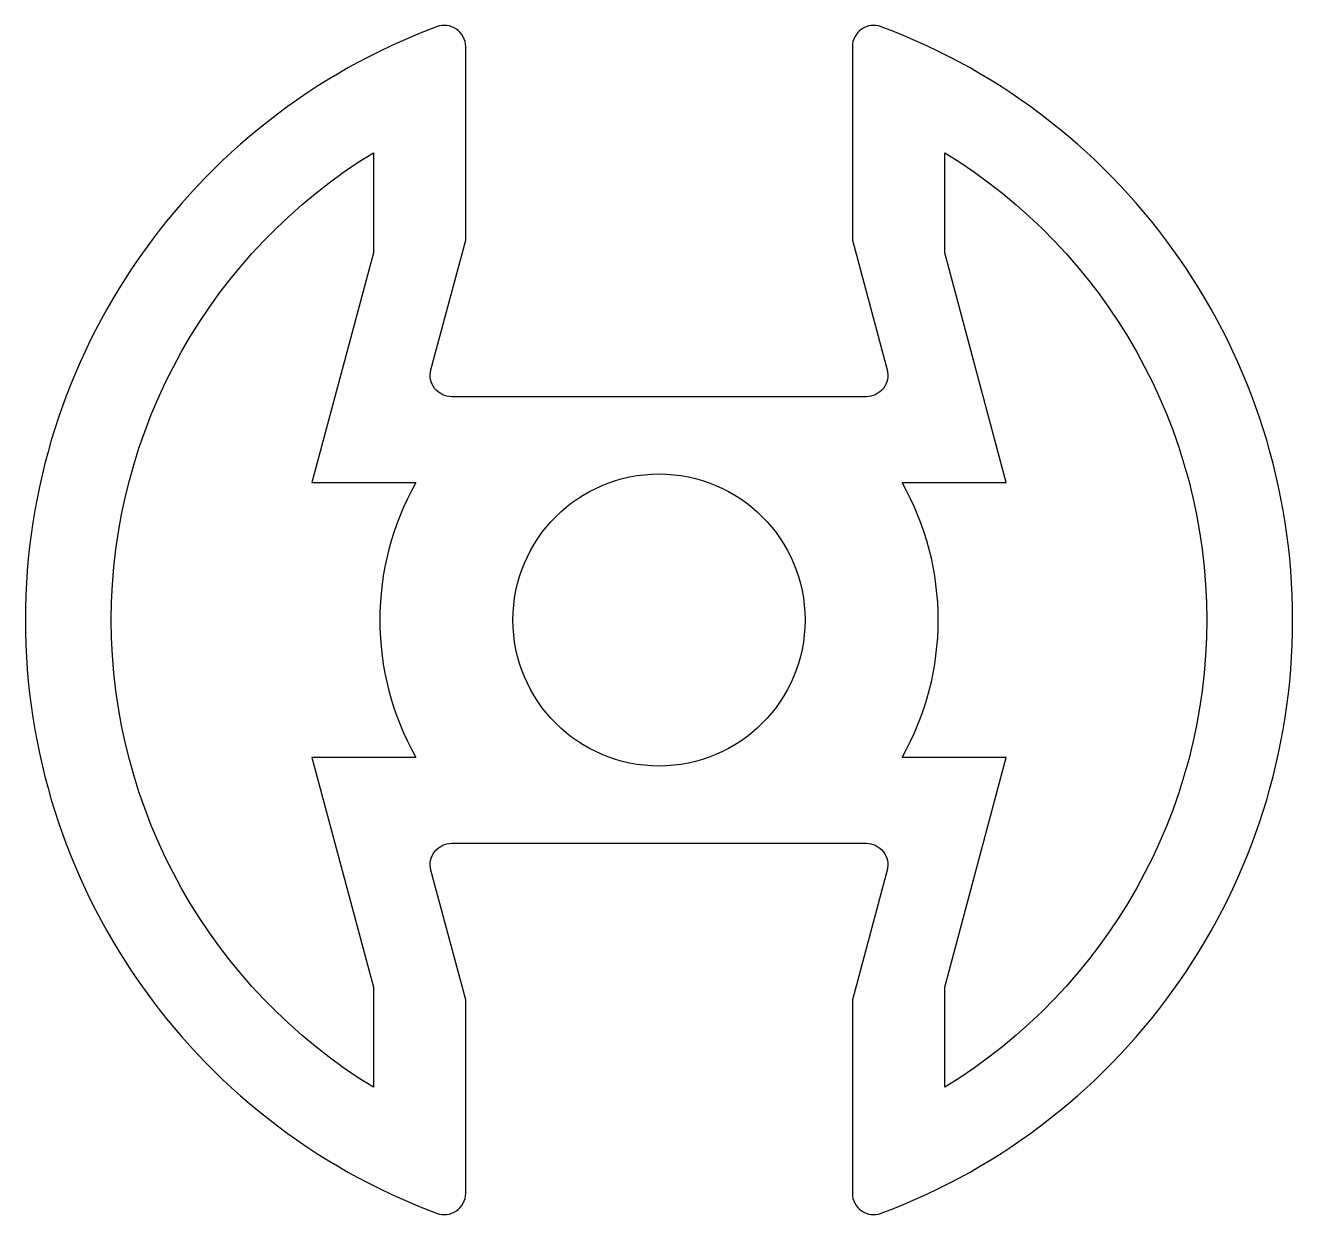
# Model space of a CAD drawing. Extents: x 165.2 to 194.7, y 211.9 to 239.5.
import ezdxf

# ---------------------------------------------------------------- set-up
doc = ezdxf.new("R2010")
doc.units = 0
doc.layers.get('0').update_dxf_attribs({"linetype": 'CONTINUOUS'})

msp = doc.modelspace()

# ---------------------------------------------------------------- linework, layer by layer
for points in [[(184.421, 239.046), (184.421, 234.546), (185.229, 231.529, -0.493145), (184.746, 230.9), (175.095, 230.9, -0.493145), (174.612, 231.529), (175.421, 234.546), (175.421, 239.046, 0.523571), (174.745, 239.514, 0.693195), (174.745, 211.89, 0.523571), (175.421, 212.358), (175.421, 216.858), (174.612, 219.875, -0.493145), (175.095, 220.504), (184.746, 220.504, -0.493145), (185.229, 219.875), (184.421, 216.858), (184.421, 212.358, 0.523571), (185.096, 211.89, 0.693195), (185.096, 239.514, 0.523571)], [(173.271, 217.155), (173.271, 214.824, -0.560743), (173.271, 236.581), (173.271, 234.25), (171.837, 228.9), (174.262, 228.9, 0.263004), (174.262, 222.504), (171.837, 222.504)], [(185.58, 222.504, 0.263004), (185.58, 228.9), (188.004, 228.9), (186.571, 234.25), (186.571, 236.581, -0.560743), (186.571, 214.824), (186.571, 217.155), (188.004, 222.504)]]:
    msp.add_lwpolyline(points, format="xyb", close=True)
msp.add_circle((179.921, 225.702), 3.4)

doc.saveas('drawing.dxf')
